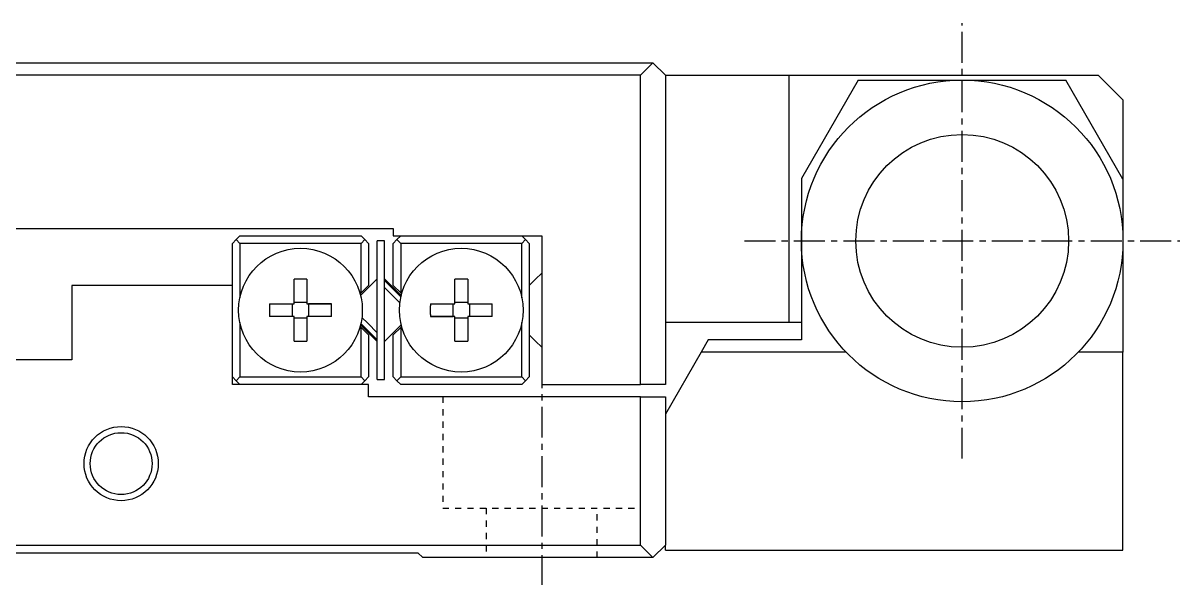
# Model space of a CAD drawing. Extents: x 535 to 879, y 88 to 377.
# Drawn here: x 630.4 to 677.16, y 158.03 to 180.73 of the extents above; entities that cross this region are included whole.
import ezdxf

# ---------------------------------------------------------------- set-up
doc = ezdxf.new("R2010")
doc.units = 0
doc.linetypes.add('CENTER', pattern=[2, 1.25, -0.25, 0.25, -0.25])
doc.linetypes.add('DOT', pattern=[0.5, 0.25, -0.25])
doc.layers.get('0').update_dxf_attribs({"linetype": 'CONTINUOUS'})

msp = doc.modelspace()

# ---------------------------------------------------------------- linework, layer by layer
at = {"color": 1, "linetype": 'CENTER'}
for p, q in [((668.363, 163.135), (668.363, 180.735)), ((659.563, 171.935), (677.163, 171.935)), ((651.363, 167.235), (651.363, 158.035))]:
    msp.add_line(p, q, dxfattribs=at)
at = {"color": 7, "linetype": 'CONTINUOUS'}
for p, q in [((596.863, 179.135), (655.863, 179.135)), ((655.863, 179.135), (655.363, 178.635)), ((656.363, 178.635), (655.863, 179.135)), ((655.363, 178.635), (597.363, 178.635)), ((655.363, 166.135), (655.363, 178.635)), ((656.363, 178.635), (661.363, 178.635)), ((656.363, 178.635), (656.363, 166.135)), ((661.363, 168.635), (661.363, 178.635)), ((661.363, 178.635), (673.863, 178.635)), ((674.863, 177.635), (673.863, 178.635)), ((664.157, 178.435), (661.863, 174.461)), ((664.157, 178.435), (668.363, 178.435)), ((668.363, 178.435), (672.553, 178.435)), ((674.863, 174.435), (672.553, 178.435)), ((674.863, 177.635), (674.863, 174.435)), ((661.863, 174.461), (661.863, 171.935)), ((674.863, 174.435), (674.863, 171.935)), ((607.363, 172.435), (645.363, 172.435)), ((639.013, 171.985), (639.163, 172.135)), ((639.163, 172.135), (644.063, 172.135)), ((644.063, 172.135), (644.213, 171.985)), ((645.363, 172.435), (645.363, 172.135)), ((645.363, 172.135), (651.363, 172.135)), ((645.513, 171.985), (645.663, 172.135)), ((650.563, 172.135), (650.713, 171.985)), ((651.363, 172.135), (651.363, 166.135)), ((639.013, 171.985), (638.863, 171.835)), ((638.863, 170.135), (638.863, 171.835)), ((639.163, 171.835), (639.013, 171.985)), ((639.163, 171.835), (639.163, 169.632)), ((644.063, 171.835), (639.163, 171.835)), ((644.213, 171.985), (644.063, 171.835)), ((644.063, 169.837), (644.063, 171.835)), ((644.363, 171.835), (644.213, 171.985)), ((644.363, 171.835), (644.363, 170.137)), ((644.713, 166.335), (644.713, 171.935)), ((645.013, 171.935), (644.713, 171.935)), ((645.013, 166.335), (645.013, 171.935)), ((645.513, 171.985), (645.363, 171.835)), ((645.363, 170.137), (645.363, 171.835)), ((645.663, 171.835), (645.513, 171.985)), ((645.663, 171.835), (645.663, 169.837)), ((650.563, 171.835), (645.663, 171.835)), ((650.713, 171.985), (650.563, 171.835)), ((650.563, 169.632), (650.563, 171.835)), ((650.863, 171.835), (650.713, 171.985)), ((650.863, 171.835), (650.863, 166.435)), ((661.863, 171.935), (661.863, 167.935)), ((674.863, 171.935), (674.863, 167.435)), ((641.353, 169.395), (641.353, 170.383)), ((641.873, 170.383), (641.873, 169.395)), ((644.686, 170.372), (644.042, 169.728)), ((645.013, 170.328), (645.671, 169.67)), ((645.684, 169.728), (645.04, 170.372)), ((647.853, 169.395), (647.853, 170.383)), ((648.373, 170.383), (648.373, 169.395)), ((651.113, 170.385), (650.863, 170.135)), ((651.363, 170.635), (651.113, 170.385)), ((632.363, 170.135), (632.363, 167.135)), ((638.863, 170.135), (632.363, 170.135)), ((638.863, 166.135), (638.863, 170.135)), ((644.023, 169.798), (644.063, 169.837)), ((644.063, 169.837), (644.363, 170.137)), ((645.363, 170.137), (645.663, 169.837)), ((645.663, 169.837), (645.702, 169.798)), ((640.365, 169.395), (641.353, 169.395)), ((640.365, 169.395), (641.287, 169.395)), ((641.287, 169.395), (641.353, 169.395)), ((641.287, 168.875), (641.287, 169.395)), ((641.353, 169.46), (641.873, 169.46)), ((641.873, 169.395), (642.861, 169.395)), ((641.873, 169.395), (641.939, 169.395)), ((642.861, 169.395), (641.939, 169.395)), ((641.939, 169.395), (641.939, 168.875)), ((646.865, 169.395), (647.853, 169.395)), ((647.787, 168.875), (647.787, 169.395)), ((647.853, 169.46), (648.373, 169.46)), ((648.373, 169.395), (649.361, 169.395)), ((648.439, 169.395), (648.439, 168.875)), ((641.353, 168.875), (640.365, 168.875)), ((641.353, 167.886), (641.353, 168.875)), ((641.873, 168.875), (641.873, 167.886)), ((642.861, 168.875), (641.873, 168.875)), ((647.853, 168.875), (646.865, 168.875)), ((646.865, 168.875), (647.787, 168.875)), ((647.853, 168.875), (647.787, 168.875)), ((647.853, 167.886), (647.853, 168.875)), ((648.373, 168.875), (648.373, 167.886)), ((649.361, 168.875), (648.373, 168.875)), ((648.439, 168.875), (648.373, 168.875)), ((649.361, 168.875), (648.439, 168.875)), ((639.163, 168.637), (639.163, 166.435)), ((641.873, 168.809), (641.353, 168.809)), ((644.063, 168.432), (644.023, 168.472)), ((644.042, 168.542), (644.686, 167.897)), ((644.191, 168.463), (644.055, 168.599)), ((644.363, 168.132), (644.063, 168.432)), ((644.063, 166.435), (644.063, 168.432)), ((644.713, 167.941), (644.191, 168.463)), ((645.04, 167.897), (645.684, 168.542)), ((645.663, 168.432), (645.363, 168.132)), ((645.702, 168.472), (645.663, 168.432)), ((645.663, 168.432), (645.663, 166.435)), ((648.373, 168.809), (647.853, 168.809)), ((650.563, 166.435), (650.563, 168.637)), ((661.363, 168.635), (656.363, 168.635)), ((661.863, 168.635), (661.363, 168.635)), ((644.363, 168.132), (644.363, 166.435)), ((645.363, 166.435), (645.363, 168.132)), ((650.863, 168.135), (651.113, 167.885)), ((651.113, 167.885), (651.363, 167.635)), ((658.095, 167.935), (657.806, 167.435)), ((661.863, 167.935), (658.095, 167.935)), ((657.806, 167.435), (656.363, 164.935)), ((663.672, 167.435), (657.806, 167.435)), ((674.863, 167.435), (673.053, 167.435)), ((674.863, 159.435), (674.863, 167.435)), ((632.363, 167.135), (620.363, 167.135)), ((638.863, 166.435), (639.013, 166.285)), ((644.363, 166.135), (638.863, 166.135)), ((639.013, 166.285), (639.163, 166.435)), ((639.163, 166.135), (639.013, 166.285)), ((639.163, 166.435), (644.063, 166.435)), ((644.063, 166.435), (644.213, 166.285)), ((644.213, 166.285), (644.063, 166.135)), ((644.213, 166.285), (644.363, 166.435)), ((644.363, 165.635), (644.363, 166.135)), ((644.713, 166.335), (645.013, 166.335)), ((645.363, 166.435), (645.513, 166.285)), ((645.513, 166.285), (645.663, 166.435)), ((645.663, 166.135), (645.513, 166.285)), ((645.663, 166.435), (650.563, 166.435)), ((650.563, 166.135), (645.663, 166.135)), ((650.563, 166.435), (650.713, 166.285)), ((650.713, 166.285), (650.563, 166.135)), ((650.713, 166.285), (650.863, 166.435)), ((651.363, 166.135), (655.363, 166.135)), ((656.363, 166.135), (655.363, 166.135)), ((655.363, 165.635), (644.363, 165.635)), ((655.363, 159.635), (655.363, 165.635)), ((655.363, 165.635), (656.363, 165.635)), ((656.363, 165.635), (656.363, 159.635)), ((597.363, 159.635), (655.363, 159.635)), ((655.863, 159.135), (655.363, 159.635)), ((656.363, 159.635), (655.863, 159.135)), ((656.363, 159.435), (656.363, 159.635)), ((606.363, 159.335), (646.363, 159.335)), ((646.363, 159.335), (646.563, 159.135)), ((655.863, 159.135), (646.563, 159.135)), ((656.363, 159.435), (674.863, 159.435))]:
    msp.add_line(p, q, dxfattribs=at)
at = {"color": 3, "linetype": 'CONTINUOUS'}
for p, q in [((644.713, 170.345), (644.686, 170.372)), ((645.04, 170.372), (645.013, 170.345)), ((645.63, 169.428), (645.013, 170.045)), ((644.096, 168.841), (644.333, 168.604)), ((644.333, 168.604), (644.713, 168.224)), ((644.686, 167.897), (644.713, 167.924)), ((645.013, 167.924), (645.04, 167.897))]:
    msp.add_line(p, q, dxfattribs=at)
at = {"color": 3, "linetype": 'DOT'}
for p, q in [((647.363, 165.635), (647.363, 161.135)), ((647.363, 161.135), (655.363, 161.135)), ((649.113, 161.135), (649.113, 159.135)), ((653.613, 159.135), (653.613, 161.135))]:
    msp.add_line(p, q, dxfattribs=at)
at = {"color": 7, "linetype": 'CONTINUOUS'}
for points in [[(641.873, 170.383, 0), (641.869, 170.383, 0), (641.865, 170.383, 0), (641.861, 170.383, 0), (641.857, 170.383, 0), (641.853, 170.383, 0), (641.849, 170.384, 0), (641.844, 170.384, 0), (641.84, 170.384, 0), (641.836, 170.384, 0), (641.832, 170.384, 0), (641.828, 170.384, 0), (641.824, 170.384, 0), (641.82, 170.384, 0), (641.816, 170.384, 0), (641.812, 170.384, 0), (641.808, 170.385, 0), (641.804, 170.385, 0), (641.8, 170.385, 0), (641.796, 170.385, 0), (641.792, 170.385, 0), (641.788, 170.385, 0), (641.784, 170.385, 0), (641.779, 170.385, 0), (641.775, 170.385, 0), (641.771, 170.385, 0), (641.767, 170.385, 0), (641.763, 170.385, 0), (641.759, 170.385, 0), (641.755, 170.386, 0), (641.751, 170.386, 0), (641.747, 170.386, 0), (641.743, 170.386, 0), (641.739, 170.386, 0), (641.735, 170.386, 0), (641.731, 170.386, 0), (641.727, 170.386, 0), (641.723, 170.386, 0), (641.719, 170.386, 0), (641.714, 170.386, 0), (641.71, 170.386, 0), (641.706, 170.386, 0), (641.702, 170.386, 0), (641.698, 170.386, 0), (641.694, 170.386, 0), (641.69, 170.386, 0), (641.686, 170.386, 0), (641.682, 170.386, 0), (641.678, 170.386, 0), (641.674, 170.386, 0), (641.67, 170.386, 0), (641.666, 170.387, 0), (641.662, 170.387, 0), (641.658, 170.387, 0), (641.654, 170.387, 0), (641.649, 170.387, 0), (641.645, 170.387, 0), (641.641, 170.387, 0), (641.637, 170.387, 0), (641.633, 170.387, 0), (641.629, 170.387, 0), (641.625, 170.387, 0), (641.621, 170.387, 0), (641.617, 170.387, 0), (641.613, 170.387, 0), (641.609, 170.387, 0), (641.605, 170.387, 0), (641.601, 170.387, 0), (641.597, 170.387, 0), (641.593, 170.387, 0), (641.588, 170.387, 0), (641.584, 170.387, 0), (641.58, 170.387, 0), (641.576, 170.387, 0), (641.572, 170.387, 0), (641.568, 170.387, 0), (641.564, 170.387, 0), (641.56, 170.387, 0), (641.556, 170.386, 0), (641.552, 170.386, 0), (641.548, 170.386, 0), (641.544, 170.386, 0), (641.54, 170.386, 0), (641.536, 170.386, 0), (641.532, 170.386, 0), (641.527, 170.386, 0), (641.523, 170.386, 0), (641.519, 170.386, 0), (641.515, 170.386, 0), (641.511, 170.386, 0), (641.507, 170.386, 0), (641.503, 170.386, 0), (641.499, 170.386, 0), (641.495, 170.386, 0), (641.491, 170.386, 0), (641.487, 170.386, 0), (641.483, 170.386, 0), (641.479, 170.386, 0), (641.475, 170.386, 0), (641.471, 170.386, 0), (641.467, 170.385, 0), (641.462, 170.385, 0), (641.458, 170.385, 0), (641.454, 170.385, 0), (641.45, 170.385, 0), (641.446, 170.385, 0), (641.442, 170.385, 0), (641.438, 170.385, 0), (641.434, 170.385, 0), (641.43, 170.385, 0), (641.426, 170.385, 0), (641.422, 170.385, 0), (641.418, 170.385, 0), (641.414, 170.384, 0), (641.41, 170.384, 0), (641.406, 170.384, 0), (641.402, 170.384, 0), (641.397, 170.384, 0), (641.393, 170.384, 0), (641.389, 170.384, 0), (641.385, 170.384, 0), (641.381, 170.384, 0), (641.377, 170.384, 0), (641.373, 170.383, 0), (641.369, 170.383, 0), (641.365, 170.383, 0), (641.361, 170.383, 0), (641.357, 170.383, 0), (641.353, 170.383, 0)], [(648.373, 170.383, 0), (648.369, 170.383, 0), (648.365, 170.383, 0), (648.361, 170.383, 0), (648.357, 170.383, 0), (648.353, 170.383, 0), (648.349, 170.384, 0), (648.344, 170.384, 0), (648.34, 170.384, 0), (648.336, 170.384, 0), (648.332, 170.384, 0), (648.328, 170.384, 0), (648.324, 170.384, 0), (648.32, 170.384, 0), (648.316, 170.384, 0), (648.312, 170.384, 0), (648.308, 170.385, 0), (648.304, 170.385, 0), (648.3, 170.385, 0), (648.296, 170.385, 0), (648.292, 170.385, 0), (648.288, 170.385, 0), (648.284, 170.385, 0), (648.279, 170.385, 0), (648.275, 170.385, 0), (648.271, 170.385, 0), (648.267, 170.385, 0), (648.263, 170.385, 0), (648.259, 170.385, 0), (648.255, 170.386, 0), (648.251, 170.386, 0), (648.247, 170.386, 0), (648.243, 170.386, 0), (648.239, 170.386, 0), (648.235, 170.386, 0), (648.231, 170.386, 0), (648.227, 170.386, 0), (648.223, 170.386, 0), (648.219, 170.386, 0), (648.214, 170.386, 0), (648.21, 170.386, 0), (648.206, 170.386, 0), (648.202, 170.386, 0), (648.198, 170.386, 0), (648.194, 170.386, 0), (648.19, 170.386, 0), (648.186, 170.386, 0), (648.182, 170.386, 0), (648.178, 170.386, 0), (648.174, 170.386, 0), (648.17, 170.386, 0), (648.166, 170.387, 0), (648.162, 170.387, 0), (648.158, 170.387, 0), (648.154, 170.387, 0), (648.149, 170.387, 0), (648.145, 170.387, 0), (648.141, 170.387, 0), (648.137, 170.387, 0), (648.133, 170.387, 0), (648.129, 170.387, 0), (648.125, 170.387, 0), (648.121, 170.387, 0), (648.117, 170.387, 0), (648.113, 170.387, 0), (648.109, 170.387, 0), (648.105, 170.387, 0), (648.101, 170.387, 0), (648.097, 170.387, 0), (648.093, 170.387, 0), (648.088, 170.387, 0), (648.084, 170.387, 0), (648.08, 170.387, 0), (648.076, 170.387, 0), (648.072, 170.387, 0), (648.068, 170.387, 0), (648.064, 170.387, 0), (648.06, 170.387, 0), (648.056, 170.386, 0), (648.052, 170.386, 0), (648.048, 170.386, 0), (648.044, 170.386, 0), (648.04, 170.386, 0), (648.036, 170.386, 0), (648.032, 170.386, 0), (648.027, 170.386, 0), (648.023, 170.386, 0), (648.019, 170.386, 0), (648.015, 170.386, 0), (648.011, 170.386, 0), (648.007, 170.386, 0), (648.003, 170.386, 0), (647.999, 170.386, 0), (647.995, 170.386, 0), (647.991, 170.386, 0), (647.987, 170.386, 0), (647.983, 170.386, 0), (647.979, 170.386, 0), (647.975, 170.386, 0), (647.971, 170.386, 0), (647.967, 170.385, 0), (647.962, 170.385, 0), (647.958, 170.385, 0), (647.954, 170.385, 0), (647.95, 170.385, 0), (647.946, 170.385, 0), (647.942, 170.385, 0), (647.938, 170.385, 0), (647.934, 170.385, 0), (647.93, 170.385, 0), (647.926, 170.385, 0), (647.922, 170.385, 0), (647.918, 170.385, 0), (647.914, 170.384, 0), (647.91, 170.384, 0), (647.906, 170.384, 0), (647.902, 170.384, 0), (647.897, 170.384, 0), (647.893, 170.384, 0), (647.889, 170.384, 0), (647.885, 170.384, 0), (647.881, 170.384, 0), (647.877, 170.384, 0), (647.873, 170.383, 0), (647.869, 170.383, 0), (647.865, 170.383, 0), (647.861, 170.383, 0), (647.857, 170.383, 0), (647.853, 170.383, 0)], [(640.365, 169.395, 0), (640.364, 169.391, 0), (640.364, 169.387, 0), (640.364, 169.383, 0), (640.364, 169.378, 0), (640.364, 169.374, 0), (640.364, 169.37, 0), (640.364, 169.366, 0), (640.364, 169.362, 0), (640.364, 169.358, 0), (640.364, 169.354, 0), (640.363, 169.35, 0), (640.363, 169.346, 0), (640.363, 169.342, 0), (640.363, 169.338, 0), (640.363, 169.334, 0), (640.363, 169.33, 0), (640.363, 169.326, 0), (640.363, 169.322, 0), (640.363, 169.318, 0), (640.363, 169.314, 0), (640.363, 169.309, 0), (640.362, 169.305, 0), (640.362, 169.301, 0), (640.362, 169.297, 0), (640.362, 169.293, 0), (640.362, 169.289, 0), (640.362, 169.285, 0), (640.362, 169.281, 0), (640.362, 169.277, 0), (640.362, 169.273, 0), (640.362, 169.269, 0), (640.362, 169.265, 0), (640.362, 169.261, 0), (640.362, 169.257, 0), (640.362, 169.253, 0), (640.362, 169.249, 0), (640.362, 169.244, 0), (640.361, 169.24, 0), (640.361, 169.236, 0), (640.361, 169.232, 0), (640.361, 169.228, 0), (640.361, 169.224, 0), (640.361, 169.22, 0), (640.361, 169.216, 0), (640.361, 169.212, 0), (640.361, 169.208, 0), (640.361, 169.204, 0), (640.361, 169.2, 0), (640.361, 169.196, 0), (640.361, 169.192, 0), (640.361, 169.188, 0), (640.361, 169.183, 0), (640.361, 169.179, 0), (640.361, 169.175, 0), (640.361, 169.171, 0), (640.361, 169.167, 0), (640.361, 169.163, 0), (640.361, 169.159, 0), (640.361, 169.155, 0), (640.361, 169.151, 0), (640.361, 169.147, 0), (640.361, 169.143, 0), (640.361, 169.139, 0), (640.361, 169.135, 0), (640.361, 169.131, 0), (640.361, 169.127, 0), (640.361, 169.122, 0), (640.361, 169.118, 0), (640.361, 169.114, 0), (640.361, 169.11, 0), (640.361, 169.106, 0), (640.361, 169.102, 0), (640.361, 169.098, 0), (640.361, 169.094, 0), (640.361, 169.09, 0), (640.361, 169.086, 0), (640.361, 169.082, 0), (640.361, 169.078, 0), (640.361, 169.074, 0), (640.361, 169.07, 0), (640.361, 169.066, 0), (640.361, 169.062, 0), (640.361, 169.057, 0), (640.361, 169.053, 0), (640.361, 169.049, 0), (640.361, 169.045, 0), (640.361, 169.041, 0), (640.361, 169.037, 0), (640.361, 169.033, 0), (640.361, 169.029, 0), (640.362, 169.025, 0), (640.362, 169.021, 0), (640.362, 169.017, 0), (640.362, 169.013, 0), (640.362, 169.009, 0), (640.362, 169.005, 0), (640.362, 169.001, 0), (640.362, 168.996, 0), (640.362, 168.992, 0), (640.362, 168.988, 0), (640.362, 168.984, 0), (640.362, 168.98, 0), (640.362, 168.976, 0), (640.362, 168.972, 0), (640.362, 168.968, 0), (640.362, 168.964, 0), (640.363, 168.96, 0), (640.363, 168.956, 0), (640.363, 168.952, 0), (640.363, 168.948, 0), (640.363, 168.944, 0), (640.363, 168.94, 0), (640.363, 168.936, 0), (640.363, 168.932, 0), (640.363, 168.927, 0), (640.363, 168.923, 0), (640.363, 168.919, 0), (640.364, 168.915, 0), (640.364, 168.911, 0), (640.364, 168.907, 0), (640.364, 168.903, 0), (640.364, 168.899, 0), (640.364, 168.895, 0), (640.364, 168.891, 0), (640.364, 168.887, 0), (640.364, 168.883, 0), (640.364, 168.879, 0), (640.365, 168.875, 0)], [(642.861, 168.875, 0), (642.861, 168.879, 0), (642.861, 168.883, 0), (642.861, 168.887, 0), (642.862, 168.891, 0), (642.862, 168.895, 0), (642.862, 168.899, 0), (642.862, 168.903, 0), (642.862, 168.907, 0), (642.862, 168.911, 0), (642.862, 168.915, 0), (642.862, 168.919, 0), (642.862, 168.923, 0), (642.862, 168.927, 0), (642.863, 168.932, 0), (642.863, 168.936, 0), (642.863, 168.94, 0), (642.863, 168.944, 0), (642.863, 168.948, 0), (642.863, 168.952, 0), (642.863, 168.956, 0), (642.863, 168.96, 0), (642.863, 168.964, 0), (642.863, 168.968, 0), (642.863, 168.972, 0), (642.863, 168.976, 0), (642.864, 168.98, 0), (642.864, 168.984, 0), (642.864, 168.988, 0), (642.864, 168.992, 0), (642.864, 168.996, 0), (642.864, 169.001, 0), (642.864, 169.005, 0), (642.864, 169.009, 0), (642.864, 169.013, 0), (642.864, 169.017, 0), (642.864, 169.021, 0), (642.864, 169.025, 0), (642.864, 169.029, 0), (642.864, 169.033, 0), (642.864, 169.037, 0), (642.864, 169.041, 0), (642.864, 169.045, 0), (642.864, 169.049, 0), (642.864, 169.053, 0), (642.864, 169.057, 0), (642.865, 169.062, 0), (642.865, 169.066, 0), (642.865, 169.07, 0), (642.865, 169.074, 0), (642.865, 169.078, 0), (642.865, 169.082, 0), (642.865, 169.086, 0), (642.865, 169.09, 0), (642.865, 169.094, 0), (642.865, 169.098, 0), (642.865, 169.102, 0), (642.865, 169.106, 0), (642.865, 169.11, 0), (642.865, 169.114, 0), (642.865, 169.118, 0), (642.865, 169.122, 0), (642.865, 169.127, 0), (642.865, 169.131, 0), (642.865, 169.135, 0), (642.865, 169.139, 0), (642.865, 169.143, 0), (642.865, 169.147, 0), (642.865, 169.151, 0), (642.865, 169.155, 0), (642.865, 169.159, 0), (642.865, 169.163, 0), (642.865, 169.167, 0), (642.865, 169.171, 0), (642.865, 169.175, 0), (642.865, 169.179, 0), (642.865, 169.183, 0), (642.865, 169.188, 0), (642.865, 169.192, 0), (642.865, 169.196, 0), (642.865, 169.2, 0), (642.865, 169.204, 0), (642.865, 169.208, 0), (642.864, 169.212, 0), (642.864, 169.216, 0), (642.864, 169.22, 0), (642.864, 169.224, 0), (642.864, 169.228, 0), (642.864, 169.232, 0), (642.864, 169.236, 0), (642.864, 169.24, 0), (642.864, 169.244, 0), (642.864, 169.249, 0), (642.864, 169.253, 0), (642.864, 169.257, 0), (642.864, 169.261, 0), (642.864, 169.265, 0), (642.864, 169.269, 0), (642.864, 169.273, 0), (642.864, 169.277, 0), (642.864, 169.281, 0), (642.864, 169.285, 0), (642.864, 169.289, 0), (642.863, 169.293, 0), (642.863, 169.297, 0), (642.863, 169.301, 0), (642.863, 169.305, 0), (642.863, 169.309, 0), (642.863, 169.314, 0), (642.863, 169.318, 0), (642.863, 169.322, 0), (642.863, 169.326, 0), (642.863, 169.33, 0), (642.863, 169.334, 0), (642.863, 169.338, 0), (642.862, 169.342, 0), (642.862, 169.346, 0), (642.862, 169.35, 0), (642.862, 169.354, 0), (642.862, 169.358, 0), (642.862, 169.362, 0), (642.862, 169.366, 0), (642.862, 169.37, 0), (642.862, 169.374, 0), (642.862, 169.378, 0), (642.861, 169.383, 0), (642.861, 169.387, 0), (642.861, 169.391, 0), (642.861, 169.395, 0)], [(646.865, 169.395, 0), (646.864, 169.391, 0), (646.864, 169.387, 0), (646.864, 169.383, 0), (646.864, 169.378, 0), (646.864, 169.374, 0), (646.864, 169.37, 0), (646.864, 169.366, 0), (646.864, 169.362, 0), (646.864, 169.358, 0), (646.864, 169.354, 0), (646.863, 169.35, 0), (646.863, 169.346, 0), (646.863, 169.342, 0), (646.863, 169.338, 0), (646.863, 169.334, 0), (646.863, 169.33, 0), (646.863, 169.326, 0), (646.863, 169.322, 0), (646.863, 169.318, 0), (646.863, 169.314, 0), (646.863, 169.309, 0), (646.862, 169.305, 0), (646.862, 169.301, 0), (646.862, 169.297, 0), (646.862, 169.293, 0), (646.862, 169.289, 0), (646.862, 169.285, 0), (646.862, 169.281, 0), (646.862, 169.277, 0), (646.862, 169.273, 0), (646.862, 169.269, 0), (646.862, 169.265, 0), (646.862, 169.261, 0), (646.862, 169.257, 0), (646.862, 169.253, 0), (646.862, 169.249, 0), (646.862, 169.244, 0), (646.861, 169.24, 0), (646.861, 169.236, 0), (646.861, 169.232, 0), (646.861, 169.228, 0), (646.861, 169.224, 0), (646.861, 169.22, 0), (646.861, 169.216, 0), (646.861, 169.212, 0), (646.861, 169.208, 0), (646.861, 169.204, 0), (646.861, 169.2, 0), (646.861, 169.196, 0), (646.861, 169.192, 0), (646.861, 169.188, 0), (646.861, 169.183, 0), (646.861, 169.179, 0), (646.861, 169.175, 0), (646.861, 169.171, 0), (646.861, 169.167, 0), (646.861, 169.163, 0), (646.861, 169.159, 0), (646.861, 169.155, 0), (646.861, 169.151, 0), (646.861, 169.147, 0), (646.861, 169.143, 0), (646.861, 169.139, 0), (646.861, 169.135, 0), (646.861, 169.131, 0), (646.861, 169.127, 0), (646.861, 169.122, 0), (646.861, 169.118, 0), (646.861, 169.114, 0), (646.861, 169.11, 0), (646.861, 169.106, 0), (646.861, 169.102, 0), (646.861, 169.098, 0), (646.861, 169.094, 0), (646.861, 169.09, 0), (646.861, 169.086, 0), (646.861, 169.082, 0), (646.861, 169.078, 0), (646.861, 169.074, 0), (646.861, 169.07, 0), (646.861, 169.066, 0), (646.861, 169.062, 0), (646.861, 169.057, 0), (646.861, 169.053, 0), (646.861, 169.049, 0), (646.861, 169.045, 0), (646.861, 169.041, 0), (646.861, 169.037, 0), (646.861, 169.033, 0), (646.861, 169.029, 0), (646.862, 169.025, 0), (646.862, 169.021, 0), (646.862, 169.017, 0), (646.862, 169.013, 0), (646.862, 169.009, 0), (646.862, 169.005, 0), (646.862, 169.001, 0), (646.862, 168.996, 0), (646.862, 168.992, 0), (646.862, 168.988, 0), (646.862, 168.984, 0), (646.862, 168.98, 0), (646.862, 168.976, 0), (646.862, 168.972, 0), (646.862, 168.968, 0), (646.862, 168.964, 0), (646.863, 168.96, 0), (646.863, 168.956, 0), (646.863, 168.952, 0), (646.863, 168.948, 0), (646.863, 168.944, 0), (646.863, 168.94, 0), (646.863, 168.936, 0), (646.863, 168.932, 0), (646.863, 168.927, 0), (646.863, 168.923, 0), (646.863, 168.919, 0), (646.864, 168.915, 0), (646.864, 168.911, 0), (646.864, 168.907, 0), (646.864, 168.903, 0), (646.864, 168.899, 0), (646.864, 168.895, 0), (646.864, 168.891, 0), (646.864, 168.887, 0), (646.864, 168.883, 0), (646.864, 168.879, 0), (646.865, 168.875, 0)], [(649.361, 168.875, 0), (649.361, 168.879, 0), (649.361, 168.883, 0), (649.361, 168.887, 0), (649.362, 168.891, 0), (649.362, 168.895, 0), (649.362, 168.899, 0), (649.362, 168.903, 0), (649.362, 168.907, 0), (649.362, 168.911, 0), (649.362, 168.915, 0), (649.362, 168.919, 0), (649.362, 168.923, 0), (649.362, 168.927, 0), (649.363, 168.932, 0), (649.363, 168.936, 0), (649.363, 168.94, 0), (649.363, 168.944, 0), (649.363, 168.948, 0), (649.363, 168.952, 0), (649.363, 168.956, 0), (649.363, 168.96, 0), (649.363, 168.964, 0), (649.363, 168.968, 0), (649.363, 168.972, 0), (649.363, 168.976, 0), (649.364, 168.98, 0), (649.364, 168.984, 0), (649.364, 168.988, 0), (649.364, 168.992, 0), (649.364, 168.996, 0), (649.364, 169.001, 0), (649.364, 169.005, 0), (649.364, 169.009, 0), (649.364, 169.013, 0), (649.364, 169.017, 0), (649.364, 169.021, 0), (649.364, 169.025, 0), (649.364, 169.029, 0), (649.364, 169.033, 0), (649.364, 169.037, 0), (649.364, 169.041, 0), (649.364, 169.045, 0), (649.364, 169.049, 0), (649.364, 169.053, 0), (649.364, 169.057, 0), (649.365, 169.062, 0), (649.365, 169.066, 0), (649.365, 169.07, 0), (649.365, 169.074, 0), (649.365, 169.078, 0), (649.365, 169.082, 0), (649.365, 169.086, 0), (649.365, 169.09, 0), (649.365, 169.094, 0), (649.365, 169.098, 0), (649.365, 169.102, 0), (649.365, 169.106, 0), (649.365, 169.11, 0), (649.365, 169.114, 0), (649.365, 169.118, 0), (649.365, 169.122, 0), (649.365, 169.127, 0), (649.365, 169.131, 0), (649.365, 169.135, 0), (649.365, 169.139, 0), (649.365, 169.143, 0), (649.365, 169.147, 0), (649.365, 169.151, 0), (649.365, 169.155, 0), (649.365, 169.159, 0), (649.365, 169.163, 0), (649.365, 169.167, 0), (649.365, 169.171, 0), (649.365, 169.175, 0), (649.365, 169.179, 0), (649.365, 169.183, 0), (649.365, 169.188, 0), (649.365, 169.192, 0), (649.365, 169.196, 0), (649.365, 169.2, 0), (649.365, 169.204, 0), (649.365, 169.208, 0), (649.364, 169.212, 0), (649.364, 169.216, 0), (649.364, 169.22, 0), (649.364, 169.224, 0), (649.364, 169.228, 0), (649.364, 169.232, 0), (649.364, 169.236, 0), (649.364, 169.24, 0), (649.364, 169.244, 0), (649.364, 169.249, 0), (649.364, 169.253, 0), (649.364, 169.257, 0), (649.364, 169.261, 0), (649.364, 169.265, 0), (649.364, 169.269, 0), (649.364, 169.273, 0), (649.364, 169.277, 0), (649.364, 169.281, 0), (649.364, 169.285, 0), (649.364, 169.289, 0), (649.363, 169.293, 0), (649.363, 169.297, 0), (649.363, 169.301, 0), (649.363, 169.305, 0), (649.363, 169.309, 0), (649.363, 169.314, 0), (649.363, 169.318, 0), (649.363, 169.322, 0), (649.363, 169.326, 0), (649.363, 169.33, 0), (649.363, 169.334, 0), (649.363, 169.338, 0), (649.362, 169.342, 0), (649.362, 169.346, 0), (649.362, 169.35, 0), (649.362, 169.354, 0), (649.362, 169.358, 0), (649.362, 169.362, 0), (649.362, 169.366, 0), (649.362, 169.37, 0), (649.362, 169.374, 0), (649.362, 169.378, 0), (649.361, 169.383, 0), (649.361, 169.387, 0), (649.361, 169.391, 0), (649.361, 169.395, 0)], [(641.353, 167.886, 0), (641.357, 167.886, 0), (641.361, 167.886, 0), (641.365, 167.886, 0), (641.369, 167.886, 0), (641.373, 167.886, 0), (641.377, 167.886, 0), (641.381, 167.886, 0), (641.385, 167.886, 0), (641.389, 167.885, 0), (641.393, 167.885, 0), (641.397, 167.885, 0), (641.402, 167.885, 0), (641.406, 167.885, 0), (641.41, 167.885, 0), (641.414, 167.885, 0), (641.418, 167.885, 0), (641.422, 167.885, 0), (641.426, 167.885, 0), (641.43, 167.885, 0), (641.434, 167.884, 0), (641.438, 167.884, 0), (641.442, 167.884, 0), (641.446, 167.884, 0), (641.45, 167.884, 0), (641.454, 167.884, 0), (641.458, 167.884, 0), (641.462, 167.884, 0), (641.467, 167.884, 0), (641.471, 167.884, 0), (641.475, 167.884, 0), (641.479, 167.884, 0), (641.483, 167.884, 0), (641.487, 167.884, 0), (641.491, 167.884, 0), (641.495, 167.883, 0), (641.499, 167.883, 0), (641.503, 167.883, 0), (641.507, 167.883, 0), (641.511, 167.883, 0), (641.515, 167.883, 0), (641.519, 167.883, 0), (641.523, 167.883, 0), (641.527, 167.883, 0), (641.532, 167.883, 0), (641.536, 167.883, 0), (641.54, 167.883, 0), (641.544, 167.883, 0), (641.548, 167.883, 0), (641.552, 167.883, 0), (641.556, 167.883, 0), (641.56, 167.883, 0), (641.564, 167.883, 0), (641.568, 167.883, 0), (641.572, 167.883, 0), (641.576, 167.883, 0), (641.58, 167.883, 0), (641.584, 167.883, 0), (641.588, 167.883, 0), (641.593, 167.883, 0), (641.597, 167.883, 0), (641.601, 167.883, 0), (641.605, 167.883, 0), (641.609, 167.883, 0), (641.613, 167.883, 0), (641.617, 167.883, 0), (641.621, 167.883, 0), (641.625, 167.883, 0), (641.629, 167.883, 0), (641.633, 167.883, 0), (641.637, 167.883, 0), (641.641, 167.883, 0), (641.645, 167.883, 0), (641.649, 167.883, 0), (641.654, 167.883, 0), (641.658, 167.883, 0), (641.662, 167.883, 0), (641.666, 167.883, 0), (641.67, 167.883, 0), (641.674, 167.883, 0), (641.678, 167.883, 0), (641.682, 167.883, 0), (641.686, 167.883, 0), (641.69, 167.883, 0), (641.694, 167.883, 0), (641.698, 167.883, 0), (641.702, 167.883, 0), (641.706, 167.883, 0), (641.71, 167.883, 0), (641.714, 167.883, 0), (641.719, 167.883, 0), (641.723, 167.883, 0), (641.727, 167.883, 0), (641.731, 167.883, 0), (641.735, 167.884, 0), (641.739, 167.884, 0), (641.743, 167.884, 0), (641.747, 167.884, 0), (641.751, 167.884, 0), (641.755, 167.884, 0), (641.759, 167.884, 0), (641.763, 167.884, 0), (641.767, 167.884, 0), (641.771, 167.884, 0), (641.775, 167.884, 0), (641.779, 167.884, 0), (641.784, 167.884, 0), (641.788, 167.884, 0), (641.792, 167.884, 0), (641.796, 167.885, 0), (641.8, 167.885, 0), (641.804, 167.885, 0), (641.808, 167.885, 0), (641.812, 167.885, 0), (641.816, 167.885, 0), (641.82, 167.885, 0), (641.824, 167.885, 0), (641.828, 167.885, 0), (641.832, 167.885, 0), (641.836, 167.885, 0), (641.84, 167.886, 0), (641.844, 167.886, 0), (641.849, 167.886, 0), (641.853, 167.886, 0), (641.857, 167.886, 0), (641.861, 167.886, 0), (641.865, 167.886, 0), (641.869, 167.886, 0), (641.873, 167.886, 0)], [(647.853, 167.886, 0), (647.857, 167.886, 0), (647.861, 167.886, 0), (647.865, 167.886, 0), (647.869, 167.886, 0), (647.873, 167.886, 0), (647.877, 167.886, 0), (647.881, 167.886, 0), (647.885, 167.886, 0), (647.889, 167.885, 0), (647.893, 167.885, 0), (647.897, 167.885, 0), (647.902, 167.885, 0), (647.906, 167.885, 0), (647.91, 167.885, 0), (647.914, 167.885, 0), (647.918, 167.885, 0), (647.922, 167.885, 0), (647.926, 167.885, 0), (647.93, 167.885, 0), (647.934, 167.884, 0), (647.938, 167.884, 0), (647.942, 167.884, 0), (647.946, 167.884, 0), (647.95, 167.884, 0), (647.954, 167.884, 0), (647.958, 167.884, 0), (647.962, 167.884, 0), (647.967, 167.884, 0), (647.971, 167.884, 0), (647.975, 167.884, 0), (647.979, 167.884, 0), (647.983, 167.884, 0), (647.987, 167.884, 0), (647.991, 167.884, 0), (647.995, 167.883, 0), (647.999, 167.883, 0), (648.003, 167.883, 0), (648.007, 167.883, 0), (648.011, 167.883, 0), (648.015, 167.883, 0), (648.019, 167.883, 0), (648.023, 167.883, 0), (648.027, 167.883, 0), (648.032, 167.883, 0), (648.036, 167.883, 0), (648.04, 167.883, 0), (648.044, 167.883, 0), (648.048, 167.883, 0), (648.052, 167.883, 0), (648.056, 167.883, 0), (648.06, 167.883, 0), (648.064, 167.883, 0), (648.068, 167.883, 0), (648.072, 167.883, 0), (648.076, 167.883, 0), (648.08, 167.883, 0), (648.084, 167.883, 0), (648.088, 167.883, 0), (648.093, 167.883, 0), (648.097, 167.883, 0), (648.101, 167.883, 0), (648.105, 167.883, 0), (648.109, 167.883, 0), (648.113, 167.883, 0), (648.117, 167.883, 0), (648.121, 167.883, 0), (648.125, 167.883, 0), (648.129, 167.883, 0), (648.133, 167.883, 0), (648.137, 167.883, 0), (648.141, 167.883, 0), (648.145, 167.883, 0), (648.149, 167.883, 0), (648.154, 167.883, 0), (648.158, 167.883, 0), (648.162, 167.883, 0), (648.166, 167.883, 0), (648.17, 167.883, 0), (648.174, 167.883, 0), (648.178, 167.883, 0), (648.182, 167.883, 0), (648.186, 167.883, 0), (648.19, 167.883, 0), (648.194, 167.883, 0), (648.198, 167.883, 0), (648.202, 167.883, 0), (648.206, 167.883, 0), (648.21, 167.883, 0), (648.214, 167.883, 0), (648.219, 167.883, 0), (648.223, 167.883, 0), (648.227, 167.883, 0), (648.231, 167.883, 0), (648.235, 167.884, 0), (648.239, 167.884, 0), (648.243, 167.884, 0), (648.247, 167.884, 0), (648.251, 167.884, 0), (648.255, 167.884, 0), (648.259, 167.884, 0), (648.263, 167.884, 0), (648.267, 167.884, 0), (648.271, 167.884, 0), (648.275, 167.884, 0), (648.279, 167.884, 0), (648.284, 167.884, 0), (648.288, 167.884, 0), (648.292, 167.884, 0), (648.296, 167.885, 0), (648.3, 167.885, 0), (648.304, 167.885, 0), (648.308, 167.885, 0), (648.312, 167.885, 0), (648.316, 167.885, 0), (648.32, 167.885, 0), (648.324, 167.885, 0), (648.328, 167.885, 0), (648.332, 167.885, 0), (648.336, 167.885, 0), (648.34, 167.886, 0), (648.344, 167.886, 0), (648.349, 167.886, 0), (648.353, 167.886, 0), (648.357, 167.886, 0), (648.361, 167.886, 0), (648.365, 167.886, 0), (648.369, 167.886, 0), (648.373, 167.886, 0)]]:
    msp.add_polyline3d(points, dxfattribs=at)
for centre, radius in [((668.363, 171.935), 6.5), ((668.363, 171.935), 4.3), ((641.613, 169.135), 2.5), ((648.113, 169.135), 2.5), ((634.363, 162.935), 1.25)]:
    msp.add_circle(centre, radius, dxfattribs=at)
at = {"color": 3, "linetype": 'CONTINUOUS'}
msp.add_circle((634.363, 162.935), 1.5, dxfattribs=at)
at = {"color": 7, "linetype": 'CONTINUOUS'}
for centre, start, end in [((644.827, 170.231), 124.9753, 135), ((644.898, 170.231), 45, 55.0247), ((644.827, 168.039), 225, 235.0247), ((644.898, 168.039), 304.9753, 315)]:
    msp.add_arc(centre, 0.2, start, end, dxfattribs=at)

doc.saveas('drawing.dxf')
